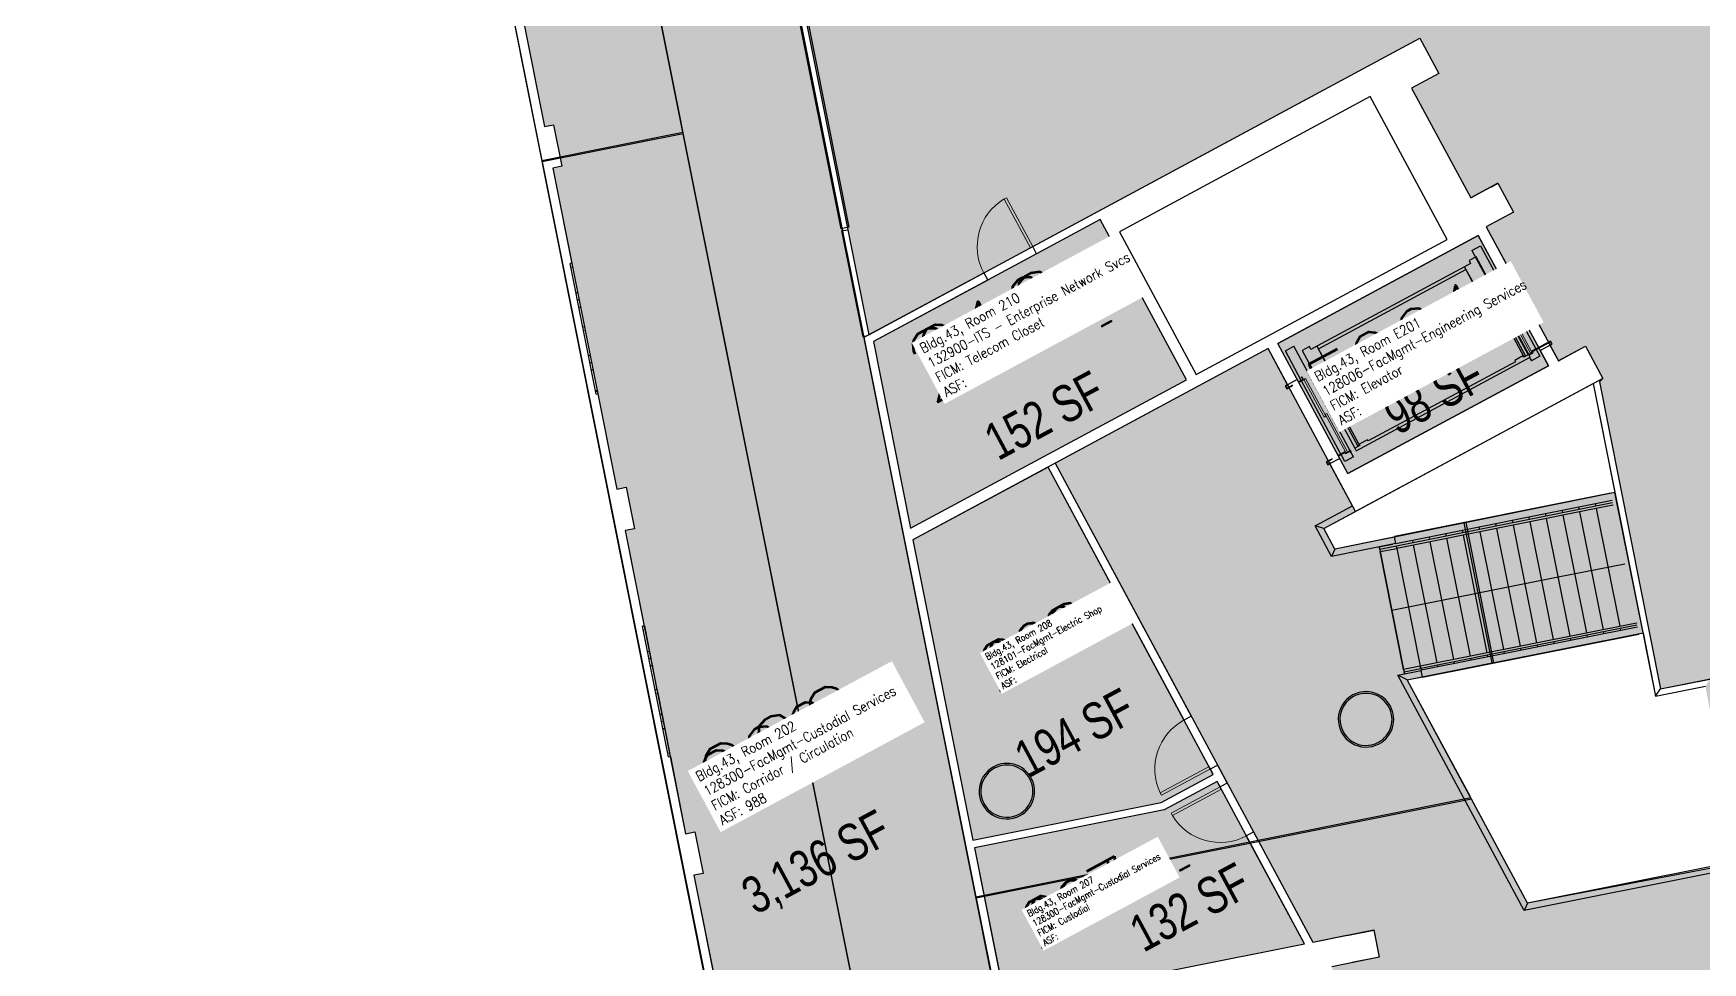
# Model space of a CAD drawing. Header units: inches. Extents: x 69213732 to 69221603, y 27657838 to 27667119.
# Drawn here: x 69215015 to 69216098, y 27664739 to 27665342 of the extents above; entities that cross this region are included whole.
import ezdxf
from ezdxf.enums import TextEntityAlignment as Align

# ---------------------------------------------------------------- set-up
doc = ezdxf.new("R2010")
doc.units = ezdxf.units.IN
doc.header["$LTSCALE"] = 100
doc.header["$MEASUREMENT"] = 0
for name, color, linetype in [('A-DOOR', 2, 'CONTINUOUS'), ('A-FLOR', 3, 'CONTINUOUS'), ('A-GLAZ-SILL', 2, 'CONTINUOUS'), ('A-IDEN-FNUM', 1, 'CONTINUOUS'), ('A-IDEN-RNUM', 7, 'CONTINUOUS'), ('A-IDEN-SNUM', 4, 'CONTINUOUS'), ('A-IDEN-VNUM', 4, 'CONTINUOUS'), ('A-WALL', 5, 'CONTINUOUS'), ('AREA-ASSIGN', 7, 'CONTINUOUS'), ('AREA-GROSS', 1, 'CONTINUOUS'), ('AREA-TEXT', 3, 'CONTINUOUS'), ('Rooms-Category-Color', 7, 'CONTINUOUS'), ('Rooms-College-Color', 7, 'CONTINUOUS'), ('Rooms-Department-Color', 7, 'CONTINUOUS'), ('Rooms-Division-Color', 7, 'CONTINUOUS'), ('Rooms-Information', 7, 'CONTINUOUS')]:
    doc.layers.add(name, color=color, linetype=linetype)
doc.styles.add('AREA', font='arial.ttf', dxfattribs={"width": 0.75, "height": 24})
doc.styles.add('ROOMFNUMBER', font='SIMPLEX.SHX', dxfattribs={"height": 0.8333})
doc.styles.add('ROOMSNUMBER', font='TXT.shx', dxfattribs={"height": 0.03})
doc.styles.add('ROOMVNUMBER', font='simplex.shx', dxfattribs={"width": 0.85})
pattern_1 = [(45, (3.055, -2.771), (-8.0122, 8.0122), []), (135, (3.055, -2.771), (-8.0122, -8.0122), [])]

# ---------------------------------------------------------------- blocks, each defined once
blk = doc.blocks.new('ELEVATOR DOOR OPENING - ELEVATOR DOOR OPENING-1149-BACKGROUND Level 2 Parent View')
at = {"layer": 'A-DOOR', "lineweight": 5}
h = blk.add_hatch(dxfattribs=at)
h.set_pattern_fill('FP1_39', color=256, style=0, pattern_type=2)
h.set_pattern_definition(pattern_1)
h.paths.add_polyline_path([(-35.2, -3.1), (-35.2, -5.1), (-33, -5.1), (-33, 8.6), (-34, 8.6), (-34, 11.3), (-34.2, 11.3), (-34.2, 8.4), (-33.3, 8.4), (-33.3, -4.9), (-34.8, -4.9), (-34.8, -3.1)], flags=0)
h = blk.add_hatch(dxfattribs=at)
h.set_pattern_fill('FP1_39', color=256, style=0, pattern_type=2)
h.set_pattern_definition(pattern_1)
h.paths.add_polyline_path([(23, -5.2), (23, -3.1), (22.7, -3.1), (22.7, -4.9), (21.2, -4.9), (21.2, 6.9), (22.7, 6.9), (22.7, 6.6), (23, 6.6), (23, 7.1), (21, 7.1), (21, -5.2)], flags=0)
at = {"layer": 'A-DOOR'}
for p, q in [((-38.4, 5.6), (-38.4, 11.9)), ((-36, 11.9), (-38.4, 11.9)), ((-34.2, 11.3), (-34.2, 8.4)), ((43, 11.9), (-34, 11.9)), ((-34, 8.6), (-34, 11.3)), ((43, 11.9), (43, 5.6)), ((-33.3, 5.6), (-38.4, 5.6)), ((-34.2, 8.4), (-33.3, 8.4)), ((-33, 8.6), (-34, 8.6)), ((-33.3, 8.4), (-33.3, -4.9)), ((-33, -5.1), (-33, 8.6)), ((21, 5.6), (-33, 5.6)), ((23, 7.1), (21, 7.1)), ((21, 7.1), (21, -5.2)), ((21.2, -4.9), (21.2, 6.9)), ((21.2, 6.9), (22.7, 6.9)), ((43, 5.6), (21.2, 5.6)), ((22.7, 6.9), (22.7, 6.6)), ((22.7, 6.6), (23, 6.6)), ((23, 6.6), (23, 7.1)), ((-35.2, -3.1), (-35.2, -5.1)), ((-34.8, -3.1), (-35.2, -3.1)), ((-35.2, -5.1), (-33, -5.1)), ((-34.8, -4.9), (-34.8, -3.1)), ((-33.3, -4.9), (-34.8, -4.9)), ((21, -5.2), (23, -5.2)), ((22.7, -4.9), (21.2, -4.9)), ((23, -3.1), (22.7, -3.1)), ((22.7, -3.1), (22.7, -4.9)), ((23, -5.2), (23, -3.1))]:
    blk.add_line(p, q, dxfattribs=at)
at = {"layer": 'A-DOOR', "lineweight": 20}
for p, q in [((-5.5, 10.1), (-33.7, 10.1)), ((-33.7, 10.1), (-33.7, 8.9)), ((-33.7, 8.9), (-5.5, 8.9)), ((21, 8.6), (-6.7, 8.6)), ((-6.7, 8.6), (-6.7, 7.4)), ((-6.7, 7.4), (21, 7.4)), ((-5.5, 8.9), (-5.5, 10.1)), ((21, 7.4), (21, 8.6))]:
    blk.add_line(p, q, dxfattribs=at)
blk = doc.blocks.new('ELEVATOR DOOR OPENING - ELEVATOR DOOR OPENING-1148-BACKGROUND Level 2 Parent View')
at = {"layer": 'A-DOOR'}
for p, q in [((-33, 5.1), (-35.2, 5.1)), ((-35.2, 5.1), (-35.2, 3.1)), ((-35.2, 3.1), (-34.8, 3.1)), ((-34.8, 3.1), (-34.8, 4.9)), ((-34.8, 4.9), (-33.3, 4.9)), ((-33.3, 4.9), (-33.3, 0.9)), ((-33, 0.9), (-33, 5.1)), ((23, 5.2), (21, 5.2)), ((21, 5.2), (21, 0.9)), ((21.2, 0.9), (21.2, 4.9)), ((21.2, 4.9), (22.7, 4.9)), ((22.7, 4.9), (22.7, 3.1)), ((22.7, 3.1), (23, 3.1)), ((23, 3.1), (23, 5.2)), ((-38.4, -11.9), (-38.4, -5.6)), ((-38.4, -5.6), (-33.3, -5.6)), ((-33.3, -8.4), (-34.2, -8.4)), ((-34.2, -8.4), (-34.2, -11.9)), ((-34, -12.1), (-34, -8.6)), ((-34, -8.6), (-33, -8.6)), ((-33.3, -3.6), (-33.3, -8.4)), ((-33, -8.6), (-33, -3.6)), ((-33, -5.6), (21, -5.6)), ((21, -3.6), (21, -7.1)), ((21, -7.1), (23, -7.1)), ((21.2, -6.9), (21.2, -3.6)), ((21.2, -5.6), (43, -5.6)), ((22.7, -6.9), (21.2, -6.9)), ((23, -6.6), (22.7, -6.6)), ((22.7, -6.6), (22.7, -6.9)), ((23, -7.1), (23, -6.6)), ((43, -5.6), (43, -11.9)), ((-38.4, -11.9), (-35, -11.9)), ((-34.8, -11.6), (-35, -11.6)), ((-35, -11.6), (-35, -12.1)), ((-35, -12.1), (-34, -12.1)), ((-34.8, -11.9), (-34.8, -11.6)), ((-34.2, -11.9), (-34.8, -11.9)), ((-34, -11.9), (43, -11.9))]:
    blk.add_line(p, q, dxfattribs=at)
at = {"layer": 'A-DOOR', "lineweight": 5}
for p, q in [((-5.5, -8.9), (-33.7, -8.9)), ((-33.7, -8.9), (-33.7, -10.1)), ((-33.7, -10.1), (-5.5, -10.1)), ((21, -7.4), (-6.7, -7.4)), ((-6.7, -7.4), (-6.7, -8.6)), ((-6.7, -8.6), (21, -8.6)), ((-5.5, -10.1), (-5.5, -8.9)), ((21, -8.6), (21, -7.4))]:
    blk.add_line(p, q, dxfattribs=at)
blk = doc.blocks.new('Single-Flush - 36_ x 84_-1105-BACKGROUND Level 2 Parent View')
at = {"layer": 'A-DOOR', "lineweight": 20}
for p, q in [((16.2, 2.6), (16.2, 38.6)), ((18, 38.6), (16.2, 38.6)), ((18, 2.6), (18, 38.6)), ((18, 2.6), (16.2, 2.6))]:
    blk.add_line(p, q, dxfattribs=at)
at = {"layer": 'A-DOOR', "lineweight": 5}
blk.add_arc((18, 2.6), 36.1, 92.7812, 180, dxfattribs=at)
blk = doc.blocks.new('Single-Flush - 36_ x 84_-1106-BACKGROUND Level 2 Parent View')
at = {"layer": 'A-DOOR', "lineweight": 20}
for p, q in [((16.2, -2.6), (16.2, -38.6)), ((18, -2.6), (16.2, -2.6)), ((18, -2.6), (18, -38.6)), ((18, -38.6), (16.2, -38.6))]:
    blk.add_line(p, q, dxfattribs=at)
at = {"layer": 'A-DOOR', "lineweight": 5}
blk.add_arc((18, -2.6), 36.1, 180, 267.2188, dxfattribs=at)

msp = doc.modelspace()

# ---------------------------------------------------------------- hatches: boundary and pattern name
at = {"layer": 'A-GLAZ-SILL'}
h = msp.add_hatch(dxfattribs=at)
h.set_pattern_fill('FP1_19', color=256, angle=118.2896, style=0, pattern_type=2)
h.set_pattern_definition([(163.29, (69215370.034, 27665193.674), (6.901, 22.986), []), (163.29, (69215367.19, 27665198.957), (-16.086, 29.887), []), (163.29, (69215372.878, 27665188.39), (-16.086, 29.887), [])])
h.paths.add_polyline_path([(69215363.8, 27665190.1), (69215371.5, 27665151.4), (69215372.7, 27665151.7), (69215365.1, 27665190.4)], flags=0)
at = {"layer": 'A-GLAZ-SILL', "extrusion": (0, 0, -1)}
h = msp.add_hatch(dxfattribs=at)
h.set_pattern_fill('FP1_23', color=256, angle=-101.2007, style=0, pattern_type=2)
h.set_pattern_definition([(16.71, (-69215377.86, 27665154.155), (6.9, -22.987), []), (16.71, (-69215375.016, 27665159.44), (29.887, -16.086), []), (16.71, (-69215380.704, 27665148.872), (29.887, -16.086), [])])
h.paths.add_polyline_path([(-69215371.5, 27665151.4), (-69215372, 27665149), (-69215373.2, 27665149.2), (-69215372.7, 27665151.7)], flags=0)
at = {"layer": 'A-GLAZ-SILL'}
h = msp.add_hatch(dxfattribs=at)
h.set_pattern_fill('FP1_20', color=256, angle=118.2896, style=0, pattern_type=2)
h.set_pattern_definition([(163.29, (69215378.1, 27665152.943), (6.901, 22.986), []), (163.29, (69215375.257, 27665158.226), (-16.086, 29.887), []), (163.29, (69215380.944, 27665147.66), (-16.086, 29.887), [])])
h.paths.add_polyline_path([(69215372, 27665149), (69215379.7, 27665110.3), (69215380.9, 27665110.5), (69215373.2, 27665149.2)], flags=0)
at = {"layer": 'A-GLAZ-SILL', "extrusion": (0, 0, -1)}
h = msp.add_hatch(dxfattribs=at)
h.set_pattern_fill('FP1_21', color=256, angle=-101.2007, style=0, pattern_type=2)
h.set_pattern_definition([(16.71, (-69215386.166, 27665112.212), (6.9, -22.987), []), (16.71, (-69215383.321, 27665117.495), (29.887, -16.086), []), (16.71, (-69215389.01, 27665106.927), (29.887, -16.086), [])])
h.paths.add_polyline_path([(-69215380.9, 27665110.5), (-69215379.7, 27665110.3), (-69215380.2, 27665107.8), (-69215381.4, 27665108.1)], flags=0)
at = {"layer": 'A-GLAZ-SILL'}
h = msp.add_hatch(dxfattribs=at)
h.set_pattern_fill('FP1_24', color=256, angle=118.2896, style=0, pattern_type=2)
h.set_pattern_definition([(163.29, (69215416.718, 27664960.806), (6.901, 22.986), []), (163.29, (69215413.874, 27664966.09), (-16.086, 29.887), []), (163.29, (69215419.561, 27664955.523), (-16.086, 29.887), [])])
h.paths.add_polyline_path([(69215410.8, 27664954.8), (69215418.5, 27664916.1), (69215419.9, 27664916.3), (69215412.2, 27664955.1)], flags=0)
h = msp.add_hatch(dxfattribs=at)
h.set_pattern_fill('FP1_25', color=256, angle=118.2896, style=0, pattern_type=2)
h.set_pattern_definition([(163.29, (69215424.784, 27664920.075), (6.901, 22.986), []), (163.29, (69215421.94, 27664925.359), (-16.086, 29.887), []), (163.29, (69215427.627, 27664914.792), (-16.086, 29.887), [])])
h.paths.add_polyline_path([(69215419, 27664913.6), (69215426.7, 27664874.9), (69215428.1, 27664875.2), (69215420.4, 27664913.9)], flags=0)
at = {"layer": 'Rooms-Category-Color', "true_color": 0xadadad}
for points in [[(69215622, 27663887), (69215699, 27663902.4), (69215540.2, 27664691.7), (69215640.7, 27664711.7), (69215214.8, 27666840.2), (69215042.5, 27666805.8), (69215065.3, 27666691.3), (69215071.2, 27666692.4), (69215076.6, 27666665.5), (69215070.7, 27666664.3), (69215111.8, 27666458.4), (69215117.7, 27666459.5), (69215123.1, 27666432.6), (69215117.2, 27666431.4), (69215158.8, 27666223), (69215164.7, 27666224.2), (69215170.1, 27666197.2), (69215164.2, 27666196), (69215187.9, 27666077.1), (69215162.8, 27666072.1), (69215180.8, 27665981.9), (69215211.8, 27665988.1), (69215217, 27665961.9), (69215211.2, 27665960.7), (69215226, 27665886.4), (69215204.2, 27665882), (69215216.1, 27665822.2), (69215237.9, 27665826.5), (69215252.8, 27665752.3), (69215258.6, 27665753.5), (69215264, 27665726.5), (69215258.1, 27665725.3), (69215299.7, 27665516.9), (69215305.6, 27665518.1), (69215311, 27665491.1), (69215305.1, 27665490), (69215346.7, 27665281.6), (69215352.6, 27665282.7), (69215358, 27665255.8), (69215352.1, 27665254.6), (69215393.7, 27665046.2), (69215399.6, 27665047.4), (69215405, 27665020.4), (69215399.1, 27665019.3), (69215438.3, 27664822.6), (69215444.2, 27664823.8), (69215449.6, 27664796.8), (69215443.7, 27664795.7), (69215460.9, 27664709.6), (69215437.3, 27664704.9), (69215449.2, 27664645.1), (69215469.9, 27664649.1), (69215490.2, 27664546.5), (69215465.9, 27664541.7), (69215483.9, 27664451.5), (69215507.9, 27664456.2), (69215604.4, 27663968.9), (69215605.6, 27663969.1)], [(69215560.2, 27665142), (69215584.3, 27665020.8), (69215763.4, 27665117.1), (69215707.3, 27665221.2), (69215666.1, 27665199)], [(69215952.8, 27665210.9), (69215998.3, 27665126.3), (69215868.2, 27665056.3), (69215822.7, 27665140.8)], [(69217293.5, 27664338.1), (69217369.4, 27664378.9), (69217358.5, 27664399.2), (69217359, 27664399.5), (69217041.6, 27664987.3), (69216572.3, 27664893.7), (69216549.1, 27665009.9), (69216103.4, 27664923.2), (69216100.2, 27664918.3), (69216122.3, 27664803.7), (69215984.8, 27664777.5), (69215906.7, 27664922.5), (69216059.7, 27664953), (69216041.5, 27665044.1), (69215859.7, 27665007.3), (69215852.5, 27665020.7), (69215873.1, 27665031.8), (69215816.3, 27665137.4), (69215678.1, 27665063), (69215845.3, 27664752.3), (69215885, 27664760.2), (69215888.5, 27664742.5), (69215857.8, 27664736.3), (69215874.7, 27664651.9), (69215891.7, 27664655.3), (69215896.2, 27664632.9), (69215791.8, 27664612), (69215788.8, 27664626.7), (69215729.5, 27664614.9), (69215732.4, 27664600.2), (69215572.8, 27664568.3), (69215584.1, 27664511.9), (69215767.3, 27664548.5), (69215768.1, 27664544.1), (69215782.1, 27664546.8), (69215778.9, 27664563), (69215786.7, 27664564.6), (69215787.9, 27664558.7), (69216019.3, 27664604.9), (69216018.1, 27664610.8), (69216026, 27664612.4), (69216033.5, 27664574.5), (69216094.7, 27664586.7), (69216090.4, 27664608.4), (69216163.3, 27664623), (69216167.6, 27664601.3), (69216231.4, 27664614), (69216223.8, 27664651.9), (69216231.7, 27664653.4), (69216232.8, 27664647.5), (69216464.3, 27664693.7), (69216463.1, 27664699.6), (69216470.9, 27664701.2), (69216478.5, 27664663.3), (69216541.6, 27664675.9), (69216537.3, 27664697.6), (69216635, 27664717.1), (69216639.3, 27664695.4), (69216702.6, 27664708), (69216695, 27664745.9), (69216702.9, 27664747.5), (69216704, 27664741.6), (69216935.5, 27664787.8), (69216934.3, 27664793.7), (69216942.1, 27664795.3), (69216945.4, 27664779.1), (69216994.5, 27664788.9), (69216991.9, 27664793.6), (69216988.3, 27664791.6), (69216959, 27664846.1), (69217009.8, 27664873.5), (69217101.3, 27664703.6), (69217054.1, 27664678.2), (69217084.1, 27664622.4), (69217094.8, 27664627.9), (69217131.4, 27664647.6), (69217129.7, 27664642), (69217146.4, 27664611), (69217145.9, 27664610.7), (69217287, 27664348.4), (69217287.7, 27664348.8)], [(69215585.8, 27665013.4), (69215624.7, 27664818.5), (69215747, 27664842.9), (69215780.8, 27664861.1), (69215673.5, 27665060.5)], [(69215625.8, 27664813.4), (69215645.8, 27664712.8), (69215675, 27664718.6), (69215675.1, 27664718.2), (69215840, 27664751.1), (69215783.3, 27664856.5), (69215748.8, 27664838)]]:
    msp.add_hatch(color=253, dxfattribs=at).paths.add_polyline_path(points)
at = {"layer": 'Rooms-Category-Color', "true_color": 0xffe090}
msp.add_hatch(color=41, dxfattribs=at).paths.add_polyline_path([(69215418.4, 27665841.3), (69215557.1, 27665146.3), (69215914.8, 27665338.8), (69215927.1, 27665315.9), (69215909.5, 27665306.5), (69215947.9, 27665235.2), (69215965.5, 27665244.7), (69215975.6, 27665225.9), (69215958, 27665216.4), (69216004.8, 27665129.5), (69216022.4, 27665139), (69216033.6, 27665118.1), (69216031.4, 27665115.9), (69216071.1, 27664916.7), (69216601.6, 27665020.3), (69216300.5, 27665579.8), (69216317.2, 27665588.8), (69216010, 27666159.7)])
at = {"layer": 'Rooms-College-Color', "true_color": 0xffe090}
for points in [[(69215622, 27663887), (69215699, 27663902.4), (69215540.2, 27664691.7), (69215640.7, 27664711.7), (69215214.8, 27666840.2), (69215042.5, 27666805.8), (69215065.3, 27666691.3), (69215071.2, 27666692.4), (69215076.6, 27666665.5), (69215070.7, 27666664.3), (69215111.8, 27666458.4), (69215117.7, 27666459.5), (69215123.1, 27666432.6), (69215117.2, 27666431.4), (69215158.8, 27666223), (69215164.7, 27666224.2), (69215170.1, 27666197.2), (69215164.2, 27666196), (69215187.9, 27666077.1), (69215162.8, 27666072.1), (69215180.8, 27665981.9), (69215211.8, 27665988.1), (69215217, 27665961.9), (69215211.2, 27665960.7), (69215226, 27665886.4), (69215204.2, 27665882), (69215216.1, 27665822.2), (69215237.9, 27665826.5), (69215252.8, 27665752.3), (69215258.6, 27665753.5), (69215264, 27665726.5), (69215258.1, 27665725.3), (69215299.7, 27665516.9), (69215305.6, 27665518.1), (69215311, 27665491.1), (69215305.1, 27665490), (69215346.7, 27665281.6), (69215352.6, 27665282.7), (69215358, 27665255.8), (69215352.1, 27665254.6), (69215393.7, 27665046.2), (69215399.6, 27665047.4), (69215405, 27665020.4), (69215399.1, 27665019.3), (69215438.3, 27664822.6), (69215444.2, 27664823.8), (69215449.6, 27664796.8), (69215443.7, 27664795.7), (69215460.9, 27664709.6), (69215437.3, 27664704.9), (69215449.2, 27664645.1), (69215469.9, 27664649.1), (69215490.2, 27664546.5), (69215465.9, 27664541.7), (69215483.9, 27664451.5), (69215507.9, 27664456.2), (69215604.4, 27663968.9), (69215605.6, 27663969.1)], [(69217293.5, 27664338.1), (69217369.4, 27664378.9), (69217358.5, 27664399.2), (69217359, 27664399.5), (69217041.6, 27664987.3), (69216572.3, 27664893.7), (69216549.1, 27665009.9), (69216103.4, 27664923.2), (69216100.2, 27664918.3), (69216122.3, 27664803.7), (69215984.8, 27664777.5), (69215906.7, 27664922.5), (69216059.7, 27664953), (69216041.5, 27665044.1), (69215859.7, 27665007.3), (69215852.5, 27665020.7), (69215873.1, 27665031.8), (69215816.3, 27665137.4), (69215678.1, 27665063), (69215845.3, 27664752.3), (69215885, 27664760.2), (69215888.5, 27664742.5), (69215857.8, 27664736.3), (69215874.7, 27664651.9), (69215891.7, 27664655.3), (69215896.2, 27664632.9), (69215791.8, 27664612), (69215788.8, 27664626.7), (69215729.5, 27664614.9), (69215732.4, 27664600.2), (69215572.8, 27664568.3), (69215584.1, 27664511.9), (69215767.3, 27664548.5), (69215768.1, 27664544.1), (69215782.1, 27664546.8), (69215778.9, 27664563), (69215786.7, 27664564.6), (69215787.9, 27664558.7), (69216019.3, 27664604.9), (69216018.1, 27664610.8), (69216026, 27664612.4), (69216033.5, 27664574.5), (69216094.7, 27664586.7), (69216090.4, 27664608.4), (69216163.3, 27664623), (69216167.6, 27664601.3), (69216231.4, 27664614), (69216223.8, 27664651.9), (69216231.7, 27664653.4), (69216232.8, 27664647.5), (69216464.3, 27664693.7), (69216463.1, 27664699.6), (69216470.9, 27664701.2), (69216478.5, 27664663.3), (69216541.6, 27664675.9), (69216537.3, 27664697.6), (69216635, 27664717.1), (69216639.3, 27664695.4), (69216702.6, 27664708), (69216695, 27664745.9), (69216702.9, 27664747.5), (69216704, 27664741.6), (69216935.5, 27664787.8), (69216934.3, 27664793.7), (69216942.1, 27664795.3), (69216945.4, 27664779.1), (69216994.5, 27664788.9), (69216991.9, 27664793.6), (69216988.3, 27664791.6), (69216959, 27664846.1), (69217009.8, 27664873.5), (69217101.3, 27664703.6), (69217054.1, 27664678.2), (69217084.1, 27664622.4), (69217094.8, 27664627.9), (69217131.4, 27664647.6), (69217129.7, 27664642), (69217146.4, 27664611), (69217145.9, 27664610.7), (69217287, 27664348.4), (69217287.7, 27664348.8)]]:
    msp.add_hatch(color=41, dxfattribs=at).paths.add_polyline_path(points)
at = {"layer": 'Rooms-College-Color', "true_color": 0xadadad}
for points in [[(69215418.4, 27665841.3), (69215557.1, 27665146.3), (69215914.8, 27665338.8), (69215927.1, 27665315.9), (69215909.5, 27665306.5), (69215947.9, 27665235.2), (69215965.5, 27665244.7), (69215975.6, 27665225.9), (69215958, 27665216.4), (69216004.8, 27665129.5), (69216022.4, 27665139), (69216033.6, 27665118.1), (69216031.4, 27665115.9), (69216071.1, 27664916.7), (69216601.6, 27665020.3), (69216300.5, 27665579.8), (69216317.2, 27665588.8), (69216010, 27666159.7)], [(69215560.2, 27665142), (69215584.3, 27665020.8), (69215763.4, 27665117.1), (69215707.3, 27665221.2), (69215666.1, 27665199)], [(69215952.8, 27665210.9), (69215998.3, 27665126.3), (69215868.2, 27665056.3), (69215822.7, 27665140.8)], [(69215585.8, 27665013.4), (69215624.7, 27664818.5), (69215747, 27664842.9), (69215780.8, 27664861.1), (69215673.5, 27665060.5)], [(69215625.8, 27664813.4), (69215645.8, 27664712.8), (69215675, 27664718.6), (69215675.1, 27664718.2), (69215840, 27664751.1), (69215783.3, 27664856.5), (69215748.8, 27664838)]]:
    msp.add_hatch(color=253, dxfattribs=at).paths.add_polyline_path(points)
at = {"layer": 'Rooms-Department-Color', "true_color": 0xacacac}
for points in [[(69215622, 27663887), (69215699, 27663902.4), (69215540.2, 27664691.7), (69215640.7, 27664711.7), (69215214.8, 27666840.2), (69215042.5, 27666805.8), (69215065.3, 27666691.3), (69215071.2, 27666692.4), (69215076.6, 27666665.5), (69215070.7, 27666664.3), (69215111.8, 27666458.4), (69215117.7, 27666459.5), (69215123.1, 27666432.6), (69215117.2, 27666431.4), (69215158.8, 27666223), (69215164.7, 27666224.2), (69215170.1, 27666197.2), (69215164.2, 27666196), (69215187.9, 27666077.1), (69215162.8, 27666072.1), (69215180.8, 27665981.9), (69215211.8, 27665988.1), (69215217, 27665961.9), (69215211.2, 27665960.7), (69215226, 27665886.4), (69215204.2, 27665882), (69215216.1, 27665822.2), (69215237.9, 27665826.5), (69215252.8, 27665752.3), (69215258.6, 27665753.5), (69215264, 27665726.5), (69215258.1, 27665725.3), (69215299.7, 27665516.9), (69215305.6, 27665518.1), (69215311, 27665491.1), (69215305.1, 27665490), (69215346.7, 27665281.6), (69215352.6, 27665282.7), (69215358, 27665255.8), (69215352.1, 27665254.6), (69215393.7, 27665046.2), (69215399.6, 27665047.4), (69215405, 27665020.4), (69215399.1, 27665019.3), (69215438.3, 27664822.6), (69215444.2, 27664823.8), (69215449.6, 27664796.8), (69215443.7, 27664795.7), (69215460.9, 27664709.6), (69215437.3, 27664704.9), (69215449.2, 27664645.1), (69215469.9, 27664649.1), (69215490.2, 27664546.5), (69215465.9, 27664541.7), (69215483.9, 27664451.5), (69215507.9, 27664456.2), (69215604.4, 27663968.9), (69215605.6, 27663969.1)], [(69215560.2, 27665142), (69215584.3, 27665020.8), (69215763.4, 27665117.1), (69215707.3, 27665221.2), (69215666.1, 27665199)], [(69215952.8, 27665210.9), (69215998.3, 27665126.3), (69215868.2, 27665056.3), (69215822.7, 27665140.8)], [(69217293.5, 27664338.1), (69217369.4, 27664378.9), (69217358.5, 27664399.2), (69217359, 27664399.5), (69217041.6, 27664987.3), (69216572.3, 27664893.7), (69216549.1, 27665009.9), (69216103.4, 27664923.2), (69216100.2, 27664918.3), (69216122.3, 27664803.7), (69215984.8, 27664777.5), (69215906.7, 27664922.5), (69216059.7, 27664953), (69216041.5, 27665044.1), (69215859.7, 27665007.3), (69215852.5, 27665020.7), (69215873.1, 27665031.8), (69215816.3, 27665137.4), (69215678.1, 27665063), (69215845.3, 27664752.3), (69215885, 27664760.2), (69215888.5, 27664742.5), (69215857.8, 27664736.3), (69215874.7, 27664651.9), (69215891.7, 27664655.3), (69215896.2, 27664632.9), (69215791.8, 27664612), (69215788.8, 27664626.7), (69215729.5, 27664614.9), (69215732.4, 27664600.2), (69215572.8, 27664568.3), (69215584.1, 27664511.9), (69215767.3, 27664548.5), (69215768.1, 27664544.1), (69215782.1, 27664546.8), (69215778.9, 27664563), (69215786.7, 27664564.6), (69215787.9, 27664558.7), (69216019.3, 27664604.9), (69216018.1, 27664610.8), (69216026, 27664612.4), (69216033.5, 27664574.5), (69216094.7, 27664586.7), (69216090.4, 27664608.4), (69216163.3, 27664623), (69216167.6, 27664601.3), (69216231.4, 27664614), (69216223.8, 27664651.9), (69216231.7, 27664653.4), (69216232.8, 27664647.5), (69216464.3, 27664693.7), (69216463.1, 27664699.6), (69216470.9, 27664701.2), (69216478.5, 27664663.3), (69216541.6, 27664675.9), (69216537.3, 27664697.6), (69216635, 27664717.1), (69216639.3, 27664695.4), (69216702.6, 27664708), (69216695, 27664745.9), (69216702.9, 27664747.5), (69216704, 27664741.6), (69216935.5, 27664787.8), (69216934.3, 27664793.7), (69216942.1, 27664795.3), (69216945.4, 27664779.1), (69216994.5, 27664788.9), (69216991.9, 27664793.6), (69216988.3, 27664791.6), (69216959, 27664846.1), (69217009.8, 27664873.5), (69217101.3, 27664703.6), (69217054.1, 27664678.2), (69217084.1, 27664622.4), (69217094.8, 27664627.9), (69217131.4, 27664647.6), (69217129.7, 27664642), (69217146.4, 27664611), (69217145.9, 27664610.7), (69217287, 27664348.4), (69217287.7, 27664348.8)], [(69215585.8, 27665013.4), (69215624.7, 27664818.5), (69215747, 27664842.9), (69215780.8, 27664861.1), (69215673.5, 27665060.5)], [(69215625.8, 27664813.4), (69215645.8, 27664712.8), (69215675, 27664718.6), (69215675.1, 27664718.2), (69215840, 27664751.1), (69215783.3, 27664856.5), (69215748.8, 27664838)]]:
    msp.add_hatch(color=253, dxfattribs=at).paths.add_polyline_path(points)
at = {"layer": 'Rooms-Department-Color', "true_color": 0x604aed}
msp.add_hatch(color=173, dxfattribs=at).paths.add_polyline_path([(69215418.4, 27665841.3), (69215557.1, 27665146.3), (69215914.8, 27665338.8), (69215927.1, 27665315.9), (69215909.5, 27665306.5), (69215947.9, 27665235.2), (69215965.5, 27665244.7), (69215975.6, 27665225.9), (69215958, 27665216.4), (69216004.8, 27665129.5), (69216022.4, 27665139), (69216033.6, 27665118.1), (69216031.4, 27665115.9), (69216071.1, 27664916.7), (69216601.6, 27665020.3), (69216300.5, 27665579.8), (69216317.2, 27665588.8), (69216010, 27666159.7)])
at = {"layer": 'Rooms-Division-Color', "true_color": 0xadadad}
for points in [[(69215622, 27663887), (69215699, 27663902.4), (69215540.2, 27664691.7), (69215640.7, 27664711.7), (69215214.8, 27666840.2), (69215042.5, 27666805.8), (69215065.3, 27666691.3), (69215071.2, 27666692.4), (69215076.6, 27666665.5), (69215070.7, 27666664.3), (69215111.8, 27666458.4), (69215117.7, 27666459.5), (69215123.1, 27666432.6), (69215117.2, 27666431.4), (69215158.8, 27666223), (69215164.7, 27666224.2), (69215170.1, 27666197.2), (69215164.2, 27666196), (69215187.9, 27666077.1), (69215162.8, 27666072.1), (69215180.8, 27665981.9), (69215211.8, 27665988.1), (69215217, 27665961.9), (69215211.2, 27665960.7), (69215226, 27665886.4), (69215204.2, 27665882), (69215216.1, 27665822.2), (69215237.9, 27665826.5), (69215252.8, 27665752.3), (69215258.6, 27665753.5), (69215264, 27665726.5), (69215258.1, 27665725.3), (69215299.7, 27665516.9), (69215305.6, 27665518.1), (69215311, 27665491.1), (69215305.1, 27665490), (69215346.7, 27665281.6), (69215352.6, 27665282.7), (69215358, 27665255.8), (69215352.1, 27665254.6), (69215393.7, 27665046.2), (69215399.6, 27665047.4), (69215405, 27665020.4), (69215399.1, 27665019.3), (69215438.3, 27664822.6), (69215444.2, 27664823.8), (69215449.6, 27664796.8), (69215443.7, 27664795.7), (69215460.9, 27664709.6), (69215437.3, 27664704.9), (69215449.2, 27664645.1), (69215469.9, 27664649.1), (69215490.2, 27664546.5), (69215465.9, 27664541.7), (69215483.9, 27664451.5), (69215507.9, 27664456.2), (69215604.4, 27663968.9), (69215605.6, 27663969.1)], [(69215560.2, 27665142), (69215584.3, 27665020.8), (69215763.4, 27665117.1), (69215707.3, 27665221.2), (69215666.1, 27665199)], [(69215952.8, 27665210.9), (69215998.3, 27665126.3), (69215868.2, 27665056.3), (69215822.7, 27665140.8)], [(69217293.5, 27664338.1), (69217369.4, 27664378.9), (69217358.5, 27664399.2), (69217359, 27664399.5), (69217041.6, 27664987.3), (69216572.3, 27664893.7), (69216549.1, 27665009.9), (69216103.4, 27664923.2), (69216100.2, 27664918.3), (69216122.3, 27664803.7), (69215984.8, 27664777.5), (69215906.7, 27664922.5), (69216059.7, 27664953), (69216041.5, 27665044.1), (69215859.7, 27665007.3), (69215852.5, 27665020.7), (69215873.1, 27665031.8), (69215816.3, 27665137.4), (69215678.1, 27665063), (69215845.3, 27664752.3), (69215885, 27664760.2), (69215888.5, 27664742.5), (69215857.8, 27664736.3), (69215874.7, 27664651.9), (69215891.7, 27664655.3), (69215896.2, 27664632.9), (69215791.8, 27664612), (69215788.8, 27664626.7), (69215729.5, 27664614.9), (69215732.4, 27664600.2), (69215572.8, 27664568.3), (69215584.1, 27664511.9), (69215767.3, 27664548.5), (69215768.1, 27664544.1), (69215782.1, 27664546.8), (69215778.9, 27664563), (69215786.7, 27664564.6), (69215787.9, 27664558.7), (69216019.3, 27664604.9), (69216018.1, 27664610.8), (69216026, 27664612.4), (69216033.5, 27664574.5), (69216094.7, 27664586.7), (69216090.4, 27664608.4), (69216163.3, 27664623), (69216167.6, 27664601.3), (69216231.4, 27664614), (69216223.8, 27664651.9), (69216231.7, 27664653.4), (69216232.8, 27664647.5), (69216464.3, 27664693.7), (69216463.1, 27664699.6), (69216470.9, 27664701.2), (69216478.5, 27664663.3), (69216541.6, 27664675.9), (69216537.3, 27664697.6), (69216635, 27664717.1), (69216639.3, 27664695.4), (69216702.6, 27664708), (69216695, 27664745.9), (69216702.9, 27664747.5), (69216704, 27664741.6), (69216935.5, 27664787.8), (69216934.3, 27664793.7), (69216942.1, 27664795.3), (69216945.4, 27664779.1), (69216994.5, 27664788.9), (69216991.9, 27664793.6), (69216988.3, 27664791.6), (69216959, 27664846.1), (69217009.8, 27664873.5), (69217101.3, 27664703.6), (69217054.1, 27664678.2), (69217084.1, 27664622.4), (69217094.8, 27664627.9), (69217131.4, 27664647.6), (69217129.7, 27664642), (69217146.4, 27664611), (69217145.9, 27664610.7), (69217287, 27664348.4), (69217287.7, 27664348.8)], [(69215585.8, 27665013.4), (69215624.7, 27664818.5), (69215747, 27664842.9), (69215780.8, 27664861.1), (69215673.5, 27665060.5)], [(69215625.8, 27664813.4), (69215645.8, 27664712.8), (69215675, 27664718.6), (69215675.1, 27664718.2), (69215840, 27664751.1), (69215783.3, 27664856.5), (69215748.8, 27664838)]]:
    msp.add_hatch(color=253, dxfattribs=at).paths.add_polyline_path(points)
at = {"layer": 'Rooms-Division-Color', "true_color": 0x604aed}
msp.add_hatch(color=173, dxfattribs=at).paths.add_polyline_path([(69215418.4, 27665841.3), (69215557.1, 27665146.3), (69215914.8, 27665338.8), (69215927.1, 27665315.9), (69215909.5, 27665306.5), (69215947.9, 27665235.2), (69215965.5, 27665244.7), (69215975.6, 27665225.9), (69215958, 27665216.4), (69216004.8, 27665129.5), (69216022.4, 27665139), (69216033.6, 27665118.1), (69216031.4, 27665115.9), (69216071.1, 27664916.7), (69216601.6, 27665020.3), (69216300.5, 27665579.8), (69216317.2, 27665588.8), (69216010, 27666159.7)])

# ---------------------------------------------------------------- linework, layer by layer
at = {"layer": 'A-FLOR'}
for p, q in [((69215188.4, 27666520.8), (69215553, 27664694.2)), ((69215539.4, 27665213.8), (69215543.5, 27665214.6)), ((69215539.4, 27665213.8), (69215553.2, 27665145)), ((69215543.5, 27665214.6), (69215557.1, 27665146.3)), ((69215951.5, 27665197), (69215946.8, 27665194.5)), ((69215985.6, 27665133.6), (69215951.5, 27665197)), ((69215943.9, 27665190.6), (69215848, 27665139)), ((69215849.1, 27665137.3), (69215944.7, 27665188.8)), ((69215947.8, 27665192.7), (69215943.9, 27665190.6)), ((69215950.9, 27665177.7), (69215943.9, 27665190.6)), ((69215944.7, 27665188.8), (69215950.8, 27665177.3)), ((69215946.8, 27665194.5), (69215947.8, 27665192.7)), ((69215950.8, 27665177.3), (69215954.9, 27665179.5)), ((69215954.6, 27665179.6), (69215950.9, 27665177.7)), ((69215953.9, 27665181.3), (69215953.5, 27665181)), ((69215953.5, 27665181), (69215953.6, 27665180.8)), ((69215953.6, 27665180.8), (69215953.8, 27665180.9)), ((69215953.8, 27665180.9), (69215954.6, 27665179.6)), ((69215954.9, 27665179.5), (69215953.9, 27665181.3)), ((69215956.2, 27665180.2), (69215955.1, 27665179.6)), ((69215955.1, 27665179.6), (69215968.4, 27665154.9)), ((69215969.5, 27665155.5), (69215956.2, 27665180.2)), ((69215968.4, 27665154.9), (69215969.5, 27665155.5)), ((69215970.2, 27665157.3), (69215969.1, 27665156.7)), ((69215969.1, 27665156.7), (69215982.4, 27665132.1)), ((69215983.5, 27665132.7), (69215970.2, 27665157.3)), ((69215555.4, 27665145.4), (69215553.2, 27665145)), ((69215843.2, 27665138.7), (69215838.5, 27665136.2)), ((69215838.5, 27665136.2), (69215872.7, 27665072.8)), ((69215844.1, 27665136.9), (69215843.2, 27665138.7)), ((69215848, 27665139), (69215844.1, 27665136.9)), ((69215848, 27665139), (69215854.9, 27665126)), ((69215855.3, 27665125.9), (69215849.1, 27665137.3)), ((69215873.6, 27665071), (69215986.5, 27665131.8)), ((69215981.8, 27665132.7), (69215976.4, 27665129.8)), ((69215982.3, 27665131.8), (69215981.8, 27665132.7)), ((69215985.6, 27665133.6), (69215982.3, 27665131.8)), ((69215982.4, 27665132.1), (69215983.5, 27665132.7)), ((69215986.5, 27665131.8), (69215985.6, 27665133.6)), ((69215851, 27665123.6), (69215849.9, 27665123)), ((69215849.9, 27665123), (69215862.9, 27665098.9)), ((69215850.7, 27665125.7), (69215850.3, 27665125.5)), ((69215850.3, 27665125.5), (69215851.2, 27665123.7)), ((69215850.6, 27665125.4), (69215850.8, 27665125.5)), ((69215851.3, 27665124), (69215850.6, 27665125.4)), ((69215850.8, 27665125.5), (69215850.7, 27665125.7)), ((69215864, 27665099.5), (69215851, 27665123.6)), ((69215851.2, 27665123.7), (69215855.3, 27665125.9)), ((69215854.9, 27665126), (69215851.3, 27665124)), ((69215976.9, 27665128.9), (69215881.3, 27665077.5)), ((69215976.4, 27665129.8), (69215976.9, 27665128.9)), ((69216027.4, 27665114.8), (69216067.9, 27664911.9)), ((69216031.4, 27665115.9), (69216071.1, 27664916.7)), ((69215862, 27665100), (69215860.9, 27665099.4)), ((69215860.9, 27665099.4), (69215874.5, 27665074.1)), ((69215875.6, 27665074.7), (69215862, 27665100)), ((69215862.9, 27665098.9), (69215864, 27665099.5)), ((69215880.9, 27665078.3), (69215875.5, 27665075.4)), ((69215881.3, 27665077.5), (69215880.9, 27665078.3)), ((69215876, 27665074.6), (69215872.7, 27665072.8)), ((69215872.7, 27665072.8), (69215873.6, 27665071)), ((69215874.5, 27665074.1), (69215875.6, 27665074.7)), ((69215875.5, 27665075.4), (69215876, 27665074.6)), ((69216038.8, 27665043.6), (69215898.3, 27665015.5)), ((69215846.9, 27665022.4), (69215871.2, 27665035.4)), ((69216039.7, 27665038.8), (69215899.3, 27665010.7)), ((69216039.8, 27665037.3), (69215899.6, 27665009.3)), ((69216040.1, 27665035.8), (69215899.9, 27665007.8)), ((69216017.9, 27665034.4), (69216018.2, 27665033)), ((69216028.7, 27665036.6), (69216029, 27665035.1)), ((69216029.3, 27665033.7), (69216044.6, 27664957.2)), ((69216040, 27665037.3), (69216039.8, 27665037.3)), ((69216040.3, 27665035.9), (69216040.1, 27665035.8)), ((69215857.5, 27665002.6), (69215846.9, 27665022.4)), ((69215852.5, 27665020.7), (69215846.9, 27665022.4)), ((69215852.5, 27665020.7), (69215873.1, 27665031.8)), ((69215964, 27665023.7), (69215964.3, 27665022.2)), ((69215974.8, 27665025.8), (69215975.1, 27665024.4)), ((69215975.4, 27665022.9), (69215990.6, 27664946.4)), ((69215985.6, 27665028), (69215985.9, 27665026.5)), ((69215986.2, 27665025.1), (69216001.4, 27664948.6)), ((69215996.4, 27665030.1), (69215996.7, 27665028.7)), ((69215996.9, 27665027.2), (69216012.2, 27664950.7)), ((69216007.2, 27665032.3), (69216007.4, 27665030.8)), ((69216007.7, 27665029.4), (69216023, 27664952.9)), ((69216018.5, 27665031.5), (69216033.8, 27664955)), ((69215859.7, 27665007.3), (69215852.5, 27665020.7)), ((69215898.4, 27665015), (69215859.7, 27665007.3)), ((69215899.3, 27665010.7), (69215898.3, 27665015.5)), ((69215910.1, 27665012.9), (69215910.4, 27665011.4)), ((69215920.9, 27665015), (69215921.1, 27665013.6)), ((69215921.4, 27665012.1), (69215936.7, 27664935.6)), ((69215931.6, 27665017.2), (69215931.9, 27665015.8)), ((69215932.2, 27665014.3), (69215947.5, 27664937.8)), ((69215942.4, 27665019.4), (69215942.7, 27665017.9)), ((69215943, 27665016.4), (69215958.3, 27664939.9)), ((69215953.2, 27665021.5), (69215953.5, 27665020.1)), ((69215953.8, 27665018.6), (69215969.1, 27664942.1)), ((69215964.6, 27665020.7), (69215979.9, 27664944.3)), ((69215899.2, 27665010.9), (69215857.5, 27665002.6)), ((69215859.7, 27665007.3), (69215857.5, 27665002.6)), ((69215897.3, 27665010.4), (69215888.5, 27665008.6)), ((69215888.8, 27665007.1), (69215888.5, 27665008.8)), ((69215888.5, 27665008.6), (69215888.8, 27665007.1)), ((69215899.6, 27665009.3), (69215888.8, 27665007.1)), ((69215888.8, 27665007.1), (69215889.1, 27665005.7)), ((69215889.1, 27665005.7), (69215899.9, 27665007.8)), ((69215904.3, 27664929.2), (69215889.1, 27665005.7)), ((69215889.1, 27665005.7), (69215904.3, 27664929.2)), ((69215899.5, 27665009.5), (69215899.6, 27665009.3)), ((69215899.9, 27665007.8), (69215899.6, 27665009.3)), ((69215899.7, 27665008.7), (69215899.8, 27665008.4)), ((69215899.9, 27665007.8), (69215915.1, 27664931.3)), ((69215910.6, 27665010), (69215925.9, 27664933.5)), ((69216047.9, 27664997.6), (69216004.6, 27664989)), ((69216004.6, 27664989), (69215896.7, 27664967.4)), ((69216055.4, 27664959.3), (69215915.1, 27664931.3)), ((69216055.7, 27664957.9), (69215915.4, 27664929.9)), ((69216055.6, 27664959.4), (69216055.4, 27664959.3)), ((69216056.1, 27664956.7), (69215915.7, 27664928.7)), ((69216057, 27664951.9), (69215916.6, 27664923.9)), ((69216001.7, 27664947.1), (69216002, 27664945.9)), ((69216012.5, 27664949.2), (69216012.8, 27664948)), ((69216023.3, 27664951.4), (69216023.5, 27664950.2)), ((69216034.1, 27664953.5), (69216034.3, 27664952.3)), ((69216044.9, 27664955.7), (69216045.1, 27664954.5)), ((69215947.8, 27664936.3), (69215948, 27664935.1)), ((69215958.6, 27664938.5), (69215958.8, 27664937.3)), ((69215969.4, 27664940.6), (69215969.6, 27664939.4)), ((69215980.1, 27664942.8), (69215980.4, 27664941.6)), ((69215990.9, 27664944.9), (69215991.2, 27664943.7)), ((69215900.5, 27664925.4), (69215915.7, 27664928.5)), ((69215982.6, 27664772.8), (69215900.5, 27664925.4)), ((69215906.7, 27664922.5), (69215900.5, 27664925.4)), ((69215915.1, 27664931.3), (69215904.3, 27664929.2)), ((69215904.3, 27664929.2), (69215904.6, 27664927.7)), ((69215904.6, 27664927.7), (69215915.4, 27664929.9)), ((69215904.9, 27664926.4), (69215904.6, 27664927.7)), ((69215904.6, 27664927.7), (69215904.9, 27664926.3)), ((69215905, 27664926.3), (69215904.9, 27664926.4)), ((69215906.7, 27664922.5), (69215916.5, 27664924.4)), ((69215915.4, 27664929.9), (69215915.1, 27664931.3)), ((69215915.2, 27664930.8), (69215915.3, 27664930.4)), ((69215915.4, 27664929.9), (69215915.7, 27664928.7)), ((69215916.6, 27664923.9), (69215915.7, 27664928.7)), ((69215926.2, 27664932), (69215926.5, 27664930.8)), ((69215937, 27664934.2), (69215937.2, 27664933)), ((69215984.8, 27664777.5), (69215906.7, 27664922.5)), ((69216067.9, 27664911.9), (69216100.2, 27664918.3)), ((69216067.9, 27664911.9), (69216071.1, 27664916.7)), ((69216071.1, 27664916.7), (69216103.4, 27664923.2)), ((69216106, 27664797.5), (69215982.6, 27664772.8)), ((69216105.2, 27664801.5), (69215984.8, 27664777.5)), ((69215984.8, 27664777.5), (69215982.6, 27664772.8))]:
    msp.add_line(p, q, dxfattribs=at)
for centre, radius, start, end in [((69215879.9, 27664896.8), 18, 298.2896, 118.2896), ((69215879.9, 27664896.8), 16.9, 298.2896, 118.2896), ((69215879.9, 27664896.8), 18, 118.2896, 298.2896), ((69215879.9, 27664896.8), 16.9, 118.2896, 298.2896), ((69215646.8, 27664850.2), 18, 118.2896, 298.2896), ((69215646.8, 27664850.2), 16.9, 118.2896, 298.2896), ((69215646.8, 27664850.2), 18, 298.2896, 118.2896), ((69215646.8, 27664850.2), 16.9, 298.2896, 118.2896)]:
    msp.add_arc(centre, radius, start, end, dxfattribs=at)
at = {"layer": 'A-GLAZ-SILL', "lineweight": 20}
for p, q in [((69215363.3, 27665192.6), (69215364.6, 27665192.8)), ((69215363.8, 27665190.1), (69215365.1, 27665190.4)), ((69215365.1, 27665190.4), (69215363.8, 27665190.1)), ((69215364.6, 27665192.8), (69215365.1, 27665190.4)), ((69215365.1, 27665190.4), (69215372.7, 27665151.7)), ((69215372.7, 27665151.7), (69215371.5, 27665151.4)), ((69215372, 27665149), (69215373.2, 27665149.2)), ((69215373.2, 27665149.2), (69215380.9, 27665110.5)), ((69215380.9, 27665110.5), (69215379.7, 27665110.3)), ((69215410.3, 27664957.2), (69215411.8, 27664957.5)), ((69215411.8, 27664957.5), (69215412.2, 27664955.1)), ((69215410.8, 27664954.8), (69215412.2, 27664955.1)), ((69215412.2, 27664955.1), (69215410.8, 27664954.8)), ((69215412.2, 27664955.1), (69215419.9, 27664916.3)), ((69215419.9, 27664916.3), (69215418.5, 27664916.1)), ((69215419, 27664913.6), (69215420.4, 27664913.9)), ((69215420.4, 27664913.9), (69215428.1, 27664875.2)), ((69215428.1, 27664875.2), (69215426.7, 27664874.9))]:
    msp.add_line(p, q, dxfattribs=at)
at = {"layer": 'A-GLAZ-SILL'}
for p, q in [((69215380.2, 27665107.8), (69215363.3, 27665192.6)), ((69215427.2, 27664872.5), (69215410.3, 27664957.2))]:
    msp.add_line(p, q, dxfattribs=at)
at = {"layer": 'A-GLAZ-SILL', "lineweight": 20, "extrusion": (0, 0, -1)}
for p, q in [((69215371.5, 27665151.4), (69215372.7, 27665151.7)), ((69215373.2, 27665149.2), (69215372, 27665149)), ((69215372.7, 27665151.7), (69215373.2, 27665149.2)), ((69215379.7, 27665110.3), (69215380.9, 27665110.5)), ((69215380.9, 27665110.5), (69215381.4, 27665108.1)), ((69215381.4, 27665108.1), (69215380.2, 27665107.8)), ((69215418.5, 27664916.1), (69215419.9, 27664916.3)), ((69215420.4, 27664913.9), (69215419, 27664913.6)), ((69215419.9, 27664916.3), (69215420.4, 27664913.9)), ((69215426.7, 27664874.9), (69215428.1, 27664875.2)), ((69215428.5, 27664872.7), (69215427.2, 27664872.5)), ((69215428.1, 27664875.2), (69215428.5, 27664872.7))]:
    msp.add_line(p, q, dxfattribs=at)
at = {"layer": 'A-WALL'}
for p, q in [((69215453.9, 27664714.3), (69215233.2, 27665819.5)), ((69215539.2, 27665215.2), (69215481.2, 27665505.4)), ((69215486.4, 27665506.5), (69215544.3, 27665216.2)), ((69215334.4, 27665343.4), (69215346.7, 27665281.6)), ((69215663.6, 27665203.6), (69215914.8, 27665338.8)), ((69215914.8, 27665338.8), (69215927.1, 27665315.9)), ((69215927.1, 27665315.9), (69215909.5, 27665306.5)), ((69215909.5, 27665306.5), (69215947.9, 27665235.2)), ((69215882.7, 27665301), (69215719.8, 27665213.3)), ((69215932.6, 27665208.2), (69215882.7, 27665301)), ((69215346.7, 27665281.6), (69215352.6, 27665282.7)), ((69215352.6, 27665282.7), (69215358, 27665255.8)), ((69215358, 27665255.8), (69215352.1, 27665254.6)), ((69215352.1, 27665254.6), (69215364.5, 27665192.8)), ((69215965.5, 27665244.7), (69215947.9, 27665235.2)), ((69215961.4, 27665242.5), (69215965.5, 27665244.7)), ((69215965.5, 27665244.7), (69215975.6, 27665225.9)), ((69215707.3, 27665221.2), (69215666.1, 27665199)), ((69215763.4, 27665117.1), (69215707.3, 27665221.2)), ((69215975.6, 27665225.9), (69215958, 27665216.4)), ((69215544.3, 27665216.2), (69215539.2, 27665215.2)), ((69215540.3, 27665214.5), (69215540.2, 27665215.4)), ((69215719.8, 27665213.3), (69215769.7, 27665120.6)), ((69215819.2, 27665147.2), (69215932.6, 27665208.2)), ((69215952.8, 27665210.9), (69215822.7, 27665140.8)), ((69215965.4, 27665187.4), (69215952.8, 27665210.9)), ((69215958, 27665216.4), (69215971.8, 27665190.9)), ((69215666.1, 27665199), (69215663.6, 27665203.6)), ((69215364.5, 27665192.8), (69215363.3, 27665192.6)), ((69215364.5, 27665192.8), (69215364.5, 27665192.8)), ((69215554.2, 27665144.8), (69215631.9, 27665186.6)), ((69215631.9, 27665186.6), (69215634.4, 27665181.9)), ((69215971.8, 27665190.9), (69215965.4, 27665187.4)), ((69215634.4, 27665181.9), (69215560.2, 27665142)), ((69215640.7, 27664711.7), (69215554.2, 27665144.8)), ((69215560.2, 27665142), (69215584.3, 27665020.8)), ((69215769.7, 27665120.6), (69215819.2, 27665147.2)), ((69215816.3, 27665137.4), (69215585.8, 27665013.4)), ((69215828.9, 27665114), (69215816.3, 27665137.4)), ((69215868.2, 27665056.3), (69215822.7, 27665140.8)), ((69215992.9, 27665136.2), (69215999.3, 27665139.6)), ((69215998.3, 27665126.3), (69215992.9, 27665136.2)), ((69215999.3, 27665139.6), (69216004.8, 27665129.5)), ((69216004.7, 27665129.5), (69216022.4, 27665139)), ((69216022.4, 27665139), (69216033.6, 27665118.1)), ((69215868.2, 27665056.3), (69215998.3, 27665126.3)), ((69215584.3, 27665020.8), (69215763.4, 27665117.1)), ((69215835.3, 27665117.4), (69215829.3, 27665114.2)), ((69216033.6, 27665118.1), (69215873.1, 27665031.8)), ((69215380.2, 27665107.8), (69215381.4, 27665108.1)), ((69215381.4, 27665108.1), (69215381.4, 27665108.1)), ((69215381.4, 27665108.1), (69215393.7, 27665046.2)), ((69215856.9, 27665063), (69215862.8, 27665066.2)), ((69215761.8, 27664896.3), (69215673.5, 27665060.5)), ((69215678.1, 27665063), (69215766.5, 27664898.8)), ((69215873.1, 27665031.8), (69215856.5, 27665062.7)), ((69215393.7, 27665046.2), (69215399.6, 27665047.4)), ((69215399.6, 27665047.4), (69215405, 27665020.4)), ((69215405, 27665020.4), (69215399.1, 27665019.3)), ((69215399.1, 27665019.3), (69215411.4, 27664957.4)), ((69215585.8, 27665013.4), (69215624.7, 27664818.5)), ((69215411.4, 27664957.4), (69215410.3, 27664957.2)), ((69215411.4, 27664957.4), (69215411.4, 27664957.4)), ((69215766.5, 27664898.8), (69215761.8, 27664896.3)), ((69215427.2, 27664872.5), (69215428.4, 27664872.7)), ((69215428.4, 27664872.7), (69215438.3, 27664822.6)), ((69215747, 27664842.9), (69215780.8, 27664861.1)), ((69215778.9, 27664864.6), (69215783.5, 27664867.1)), ((69215780.8, 27664861.1), (69215778.9, 27664864.6)), ((69215783.5, 27664867.1), (69215789.8, 27664855.5)), ((69215783.3, 27664856.5), (69215748.8, 27664838)), ((69215785.2, 27664853), (69215783.3, 27664856.5)), ((69215789.8, 27664855.5), (69215785.2, 27664853)), ((69215624.7, 27664818.5), (69215747, 27664842.9)), ((69215748.8, 27664838), (69215625.8, 27664813.4)), ((69215438.3, 27664822.6), (69215444.2, 27664823.8)), ((69215444.2, 27664823.8), (69215449.6, 27664796.8)), ((69215802.2, 27664821.3), (69215806.9, 27664823.8)), ((69215840, 27664751.1), (69215802.2, 27664821.3)), ((69215806.9, 27664823.8), (69215845.3, 27664752.3)), ((69215625.8, 27664813.4), (69215645.8, 27664712.8)), ((69215449.6, 27664796.8), (69215443.7, 27664795.7)), ((69215443.7, 27664795.7), (69215460.9, 27664709.6)), ((69215675.1, 27664718.2), (69215840, 27664751.1)), ((69215845.3, 27664752.3), (69215867.4, 27664756.7)), ((69215867.4, 27664756.6), (69215885, 27664760.1)), ((69215867.4, 27664756.7), (69215867.4, 27664756.6)), ((69215885, 27664760.1), (69215888.5, 27664742.5)), ((69215888.5, 27664742.5), (69215870.9, 27664739))]:
    msp.add_line(p, q, dxfattribs=at)
at = {"layer": 'AREA-ASSIGN'}
for points in [[(69215640.7, 27664711.7), (69215214.8, 27666840.2)], [(69215305.1, 27665490), (69215346.7, 27665281.6), (69215352.6, 27665282.7), (69215358, 27665255.8), (69215352.1, 27665254.6), (69215393.7, 27665046.2), (69215399.6, 27665047.4), (69215405, 27665020.4), (69215399.1, 27665019.3), (69215438.3, 27664822.6), (69215444.2, 27664823.8), (69215449.6, 27664796.8), (69215443.7, 27664795.7), (69215460.9, 27664709.6)], [(69216122.3, 27664803.7), (69215984.8, 27664777.5), (69215906.7, 27664922.5), (69216059.7, 27664953), (69216041.5, 27665044.1), (69215859.7, 27665007.3), (69215852.5, 27665020.7), (69215873.1, 27665031.8), (69215816.3, 27665137.4), (69215678.1, 27665063), (69215845.3, 27664752.3), (69215885, 27664760.2), (69215888.5, 27664742.5), (69215857.8, 27664736.3)]]:
    msp.add_lwpolyline(points, dxfattribs=at)
for points in [[(69215418.4, 27665841.3), (69215557.1, 27665146.3), (69215914.8, 27665338.8), (69215927.1, 27665315.9), (69215909.5, 27665306.5), (69215947.9, 27665235.2), (69215965.5, 27665244.7), (69215975.6, 27665225.9), (69215958, 27665216.4), (69216004.8, 27665129.5), (69216022.4, 27665139), (69216033.6, 27665118.1), (69216031.4, 27665115.9), (69216071.1, 27664916.7), (69216601.6, 27665020.3), (69216300.5, 27665579.8), (69216317.2, 27665588.8), (69216010, 27666159.7)], [(69215560.2, 27665142), (69215584.3, 27665020.8), (69215763.4, 27665117.1), (69215707.3, 27665221.2), (69215666.1, 27665199)], [(69215952.8, 27665210.9), (69215998.3, 27665126.3), (69215868.2, 27665056.3), (69215822.7, 27665140.8)], [(69215585.8, 27665013.4), (69215624.7, 27664818.5), (69215747, 27664842.9), (69215780.8, 27664861.1), (69215673.5, 27665060.5)], [(69215625.8, 27664813.4), (69215645.8, 27664712.8), (69215675, 27664718.6), (69215675.1, 27664718.2), (69215840, 27664751.1), (69215783.3, 27664856.5), (69215748.8, 27664838)]]:
    msp.add_lwpolyline(points, close=True, dxfattribs=at)
at = {"layer": 'AREA-GROSS'}
for points in [[(69215324.4, 27666291), (69215626.7, 27664781.7), (69215947.9, 27664846.1), (69215906.7, 27664922.5), (69215961.7, 27664933.4), (69215943.6, 27665024.3), (69215859.7, 27665007.3), (69215852.5, 27665020.7), (69216027.4, 27665114.8), (69216041.5, 27665044.1), (69215944.6, 27665024.5), (69215962.7, 27664933.6), (69216059.7, 27664953), (69216067.9, 27664911.9), (69216100.2, 27664918.3)], [(69215233.2, 27665819.5), (69215345, 27665259.6), (69215436.5, 27665277.9), (69215237.7, 27666273.7)], [(69216122.3, 27664803.7), (69215984.8, 27664777.5), (69215948.4, 27664845.1), (69215626.9, 27664780.8), (69215640.7, 27664711.7), (69215553, 27664694.2), (69215436.7, 27665276.9), (69215345.2, 27665258.6), (69215453.9, 27664714.3), (69215430.2, 27664709.6), (69215444.5, 27664638), (69215465.1, 27664642.1), (69215481.4, 27664560), (69214230.6, 27664310.3)]]:
    msp.add_lwpolyline(points, dxfattribs=at)

# ---------------------------------------------------------------- block references
at = {"layer": 'A-DOOR'}
for name, p, rotation in [('Single-Flush - 36_ x 84_-1105-BACKGROUND Level 2 Parent View', (69215649, 27665192.8), 28.28964836122694), ('ELEVATOR DOOR OPENING - ELEVATOR DOOR OPENING-1149-BACKGROUND Level 2 Parent View', (69215979.5, 27665168.9), 118.289648361227), ('ELEVATOR DOOR OPENING - ELEVATOR DOOR OPENING-1148-BACKGROUND Level 2 Parent View', (69215843, 27665095.4), 118.289648361227), ('Single-Flush - 36_ x 84_-1106-BACKGROUND Level 2 Parent View', (69215772.7, 27664881.7), 298.2896483612269), ('Single-Flush - 36_ x 84_-1105-BACKGROUND Level 2 Parent View', (69215796, 27664838.4), 118.289648361227)]:
    msp.add_blockref(name, p, dxfattribs=dict(at, rotation=rotation))

# ---------------------------------------------------------------- texts
at = {"layer": 'A-IDEN-FNUM', "style": 'ROOMFNUMBER'}
for s, height, p in [('210', 45, (69215637.1, 27665147.3)), ('208', 30, (69215666.1, 27664945)), ('202', 45, (69215502.3, 27664877.9)), ('207', 30, (69215693.3, 27664778.3))]:
    msp.add_text(s, height=height, rotation=28.29, dxfattribs=at).set_placement(p, align=Align.MIDDLE)
at = {"layer": 'A-IDEN-RNUM', "style": 'ROOMSNUMBER', "width": 0.85}
for s, p in [('0210-00', (69215708.4, 27665151.4)), ('E201-00', (69215903.6, 27665123.2)), ('0208-00', (69215705.8, 27664963.1)), ('0202-00', (69215493.6, 27664869)), ('0207-00', (69215759.1, 27664798.1))]:
    msp.add_text(s, height=1, rotation=28.29, dxfattribs=at).set_placement(p)
at = {"layer": 'A-IDEN-SNUM', "style": 'ROOMSNUMBER', "width": 0.85}
for s, p in [('0430021000', (69215708.4, 27665151.4)), ('0430E20100', (69215903.6, 27665123.2)), ('0430020800', (69215705.8, 27664963.1)), ('0430020200', (69215491.3, 27664865.1)), ('0430020700', (69215759.1, 27664798.1))]:
    msp.add_text(s, height=1, rotation=28.29, dxfattribs=at).set_placement(p)
at = {"layer": 'A-IDEN-VNUM', "style": 'ROOMVNUMBER', "width": 0.85}
for s, height, p in [('210', 45, (69215637.1, 27665147.3)), ('E201', 45, (69215904.6, 27665135)), ('208', 30, (69215666.1, 27664945)), ('202', 45, (69215494.9, 27664871.1)), ('207', 30, (69215693.3, 27664778.3))]:
    msp.add_text(s, height=height, rotation=28.29, dxfattribs=at).set_placement(p, align=Align.MIDDLE)
at = {"layer": 'AREA-TEXT', "style": 'AREA', "width": 0.75}
for s, p in [('98 SF', (69215924.1, 27665107.4)), ('152 SF', (69215671.1, 27665094.1)), ('194 SF', (69215690.7, 27664888.2)), ('3,136 SF', (69215522.8, 27664804.4)), ('132 SF', (69215765.4, 27664775))]:
    msp.add_text(s, height=24, rotation=28.29, dxfattribs=at).set_placement(p, align=Align.MIDDLE_CENTER)

# ---------------------------------------------------------------- next in the draw order: texts
at = {"layer": 'Rooms-Information', "attachment_point": 7, "rotation": 28.29, "style": 'ROOMVNUMBER', "bg_fill": 3, "box_fill_scale": 1.5, "bg_fill_color": 256, "bg_fill_true_color": 13158600, "bg_fill_transparency": 0}
for s, insert, char_height, width in [('Bldg.43, Room 210^M^J132900-ITS - Enterprise Network Svcs^M^JFICM: Telecom Closet^M^JASF: ', (69215607.7, 27665105.9), 6.429, 144), ('Bldg.43, Room E201^M^J128006-FacMgmt-Engineering Services^M^JFICM: Elevator^M^JASF: ', (69215864, 27665087.6), 6.429, 144), ('Bldg.43, Room 208^M^J128101-FacMgmt-Electric Shop^M^JFICM: Electrical^M^JASF: ', (69215644.4, 27664916.3), 4.286, 96), ('Bldg.43, Room 202^M^J128300-FacMgmt-Custodial Services^M^JFICM: Corridor / Circulation^M^JASF: 988', (69215462.3, 27664828), 6.429, 144), ('Bldg.43, Room 207^M^J128300-FacMgmt-Custodial Services^M^JFICM: Custodial^M^JASF: ', (69215671.5, 27664749.6), 4.286, 96)]:
    msp.add_mtext(s, dxfattribs=dict(at, insert=insert, char_height=char_height, width=width))

doc.saveas('drawing.dxf')
